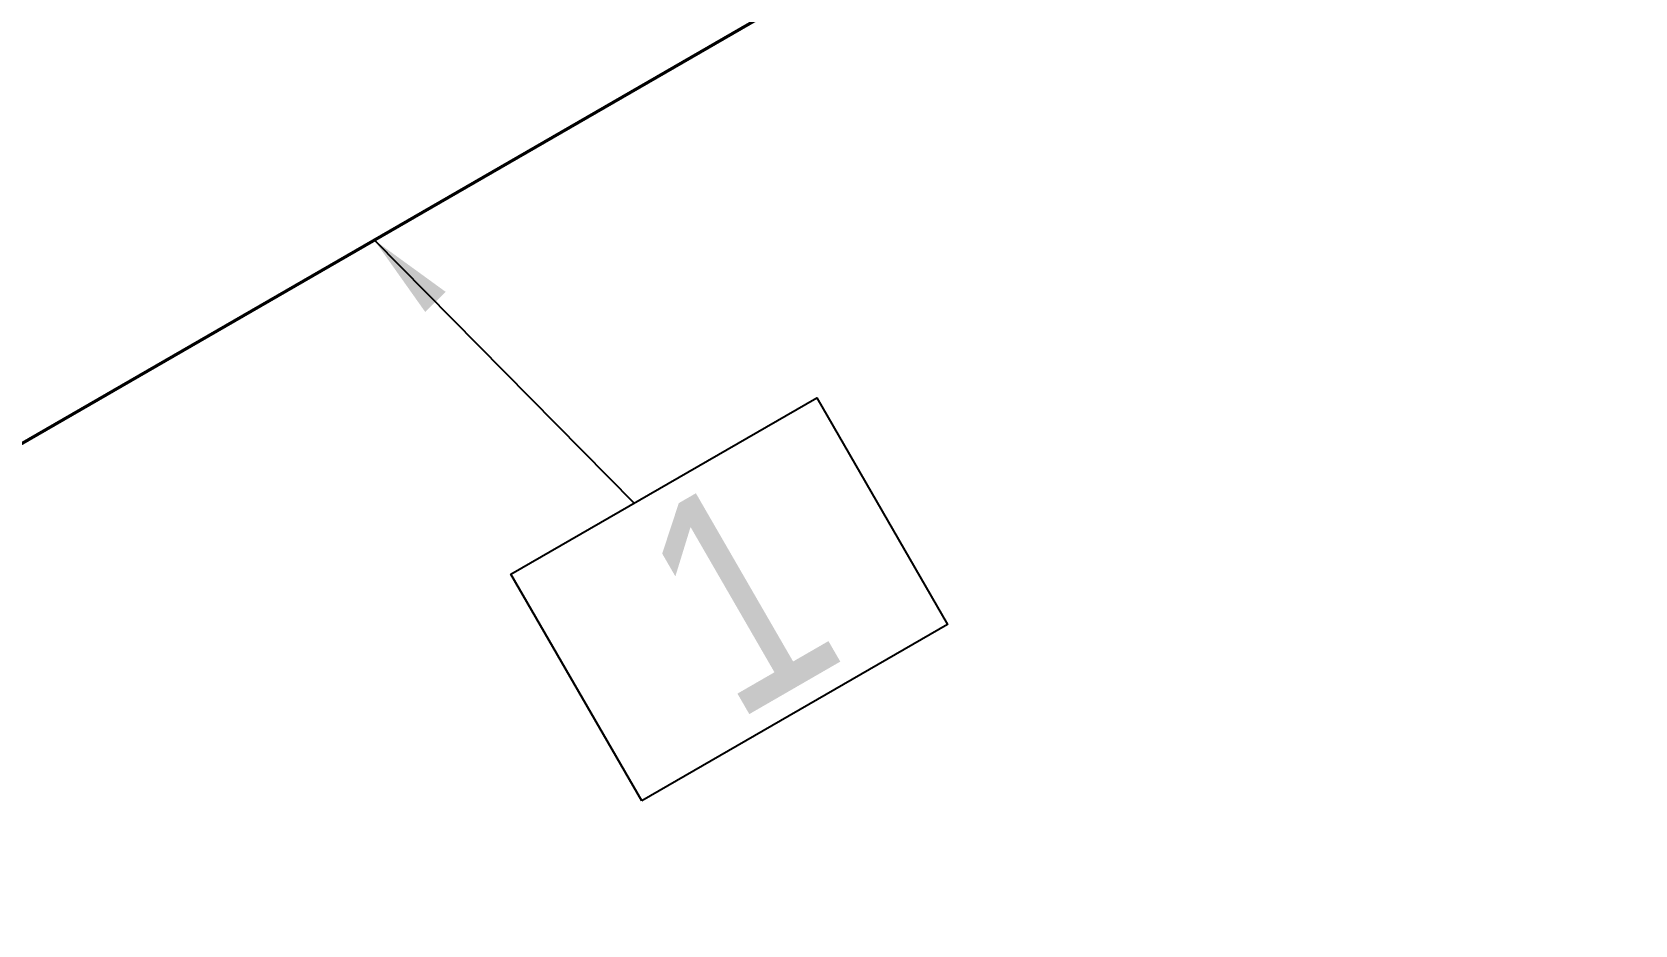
# Model space of a CAD drawing. Header units: millimetres. Extents: x 0 to 594, y 0 to 420.
# Drawn here: x 237.01 to 255.38, y 274.15 to 284.4 of the extents above; entities that cross this region are included whole.
import ezdxf
from ezdxf import colors
from ezdxf.entities.mleader import LeaderData, LeaderLine
from ezdxf.enums import TextEntityAlignment as Align
from ezdxf.math import Vec2, Vec3

# ---------------------------------------------------------------- set-up
doc = ezdxf.new("R2010")
doc.units = ezdxf.units.MM
doc.header["$LTSCALE"] = 0.25
doc.layers.add('주석', color=7, linetype='Continuous')
doc.layers.add('치수', color=1, linetype='Continuous')
doc.layers.add('파이프 작은 보어', color=30, linetype='Continuous', lineweight=50)
doc.styles.add('AdskIsoAnnotation', font='arial.ttf', dxfattribs={"width": 0.8, "height": 1})
doc.styles.add('AdskIsoMetric', font='arial.ttf', dxfattribs={"width": 0.8, "height": 2.5})
doc.styles.add('AdskIsoMetric30', font='arial.ttf', dxfattribs={"width": 0.8, "oblique": 30, "height": 2.5})
doc.styles.get("Standard").update_dxf_attribs({"font": 'arial.ttf'})
doc.dimstyles.new('AdskIsoMetric', dxfattribs={"dimtxt": 2.5, "dimasz": 2.5, "dimexe": 1, "dimexo": 2, "dimgap": 0.8, "dimtad": 1, "dimdec": 0, "dimrnd": 1, "dimzin": 0, "dimdsep": 46, "dimtxsty": 'AdskIsoMetric', "dimcen": 0, "dimclrt": 7, "dimadec": 0, "dimazin": 0, "dimtfac": 1, "dimtdec": 0, "dimtmove": 1, "dimatfit": 3, "dimfxl": 0, "dimfrac": 2, "dimtolj": 1, "dimtzin": 0, "dimarcsym": 0})

# ---------------------------------------------------------------- blocks, each defined once
blk = doc.blocks.new('*D73')
at = {"layer": 'Defpoints', "color": 0}
for p in [(255.381, 290.357), (227.318, 289.155), (227.318, 274.155)]:
    blk.add_point(p, dxfattribs=at)
at = {"layer": '치수', "color": 0, "lineweight": -2}
for p, q in [((255.381, 292.666), (255.381, 306.512)), ((253.216, 304.107), (229.483, 290.405)), ((227.318, 276.464), (227.318, 290.309))]:
    blk.add_line(p, q, dxfattribs=at)
at = {"layer": '치수', "color": 0}
for points in [[(253.008, 304.468), (253.425, 303.746), (255.381, 305.357)], [(229.275, 290.765), (229.691, 290.044), (227.318, 289.155)]]:
    blk.add_solid(points, dxfattribs=at)
at = {"layer": '치수', "color": 7, "insert": (244.869, 301.905), "char_height": 2.5, "attachment_point": 5, "rotation": 30, "style": 'AdskIsoMetric30'}
blk.add_mtext('\\A1;4792', dxfattribs=at)
blk = doc.blocks.new('AnnoRect')
at = {"color": 0, "linetype": 'ByBlock', "lineweight": -2}
blk.add_wipeout([(-0.8095, -0.6), (-0.8095, 0.6), (0.8095, 0.6), (0.8095, -0.6)], dxfattribs=at)
blk.add_lwpolyline([(-0.8095, -0.6), (-0.8095, 0.6), (0.8095, 0.6), (0.8095, -0.6)], close=True, dxfattribs=at)
at = {"color": 0, "linetype": 'ByBlock', "lineweight": -2, "style": 'AdskIsoAnnotation', "width": 0.8}
blk.add_attdef('XX', text='', height=1, dxfattribs=at).set_placement((0, 0), align=Align.MIDDLE_CENTER)

msp = doc.modelspace()

# ---------------------------------------------------------------- linework, layer by layer
at = {"layer": '파이프 작은 보어'}
msp.add_lwpolyline([(250.078, 287.2951), (232.6213, 277.2165)], dxfattribs=at)

# ---------------------------------------------------------------- dimensions: what is measured, and where the dimension line sits
at = {"layer": '치수'}
dim = msp.add_linear_dim(base=(227.318, 289.1546), p1=(255.3813, 290.357), p2=(227.318, 274.1546), angle=210, text='4792', dimstyle='AdskIsoMetric', override={"dimtad": 0, "dimlfac": 147.883874, "dimtxsty": 'AdskIsoMetric30', "dimse1": 0, "dimse2": 0, "dimsd1": 0, "dimsd2": 0, "dimtmove": 1}, dxfattribs=at)
dim.commit()
dim.dimension.update_dxf_attribs({"geometry": '*D73', "text_midpoint": (244.8692, 301.9047), "dimtype": 160})

# ---------------------------------------------------------------- leaders
at = {"layer": '주석'}
ml = msp.add_multileader_mtext('Standard', dxfattribs=at)
ml.set_content('')
ml.set_leader_properties()
ml.build(insert=Vec2(0, 0))
ml.multileader.update_dxf_attribs({"dogleg_length": 0, "arrow_head_size": 0})
ctx = ml.context
ctx.base_point, ctx.arrow_head_size, ctx.plane_origin = Vec3(243.9107, 278.9932), 0, Vec3(0, 7.8901)
notes = []
notes.append((ctx, [(0, (1, 1, 0), (243.9107, 278.9932), (-1, 0), 0, [(0, [(240.929, 282.013)], 0, [])])]))
ctx.mtext, ml.multileader.dxf.content_type = None, 0
for ctx, leaders in notes:
    for number, flags, end, landing, length, lines in leaders:
        leader = LeaderData()
        leader.index, (leader.has_last_leader_line, leader.has_dogleg_vector, leader.attachment_direction) = number, flags
        leader.last_leader_point, leader.dogleg_vector, leader.dogleg_length = Vec3(end), Vec3(landing), length
        for number, points, colour, breaks in lines:
            line = LeaderLine()
            line.index, line.vertices, line.color, line.breaks = number, Vec3.list(points), colors.encode_raw_color(colour), breaks
            leader.lines.append(line)
        ctx.leaders.append(leader)

# ---------------------------------------------------------------- next in the draw order: block references
ref = msp.add_blockref('AnnoRect', (245, 277.8901), dxfattribs=dict(at, xscale=2.500000000000001, yscale=2.500000000000001, zscale=2.500000000000001, rotation=29.99999981308593))
ref.add_attrib('XX_001', '1', (245.0451, 276.4668), dxfattribs={"layer": '0', "color": 0, "linetype": 'ByBlock', "lineweight": -2, "height": 2.5, "rotation": 30, "style": 'AdskIsoAnnotation', "width": 0.8})

doc.saveas('drawing.dxf')
